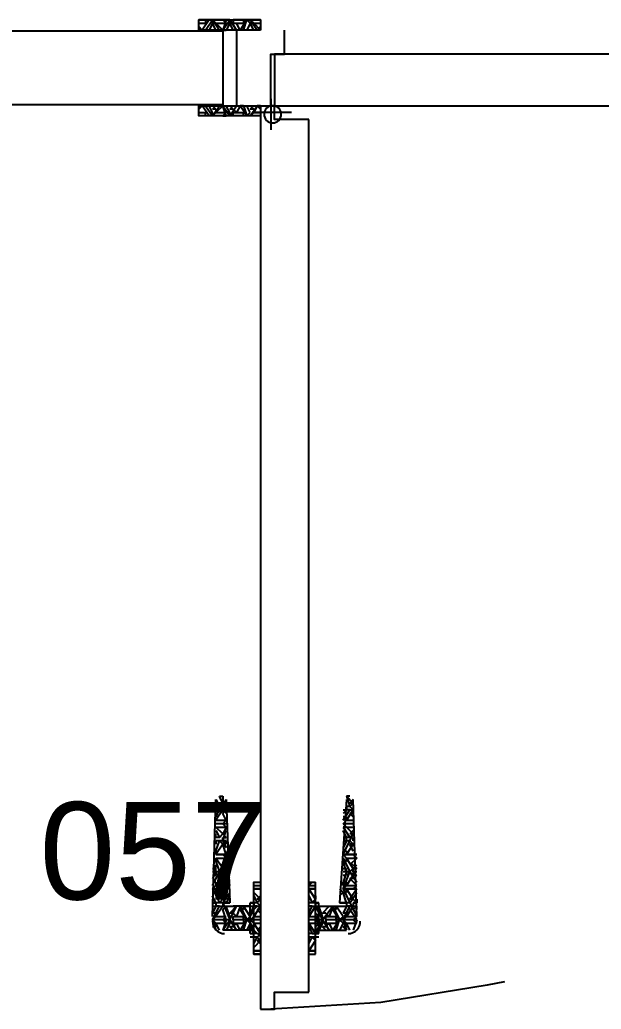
# Model space of a CAD drawing. Header units: millimetres. Extents: x -973 to 28250, y -35942 to 8545.
# Drawn here: x 8936 to 9413, y -22638 to -21826 of the extents above; entities that cross this region are included whole.
import ezdxf
from ezdxf.enums import TextEntityAlignment as Align

# ---------------------------------------------------------------- set-up
doc = ezdxf.new("R2010")
doc.units = ezdxf.units.MM
doc.layers.add('R02_AKS', color=8, linetype='Continuous')
doc.layers.add('R02_DUVAR', color=7, linetype='Continuous')
doc.styles.get("Standard").update_dxf_attribs({"font": 'Arial.ttf'})

# ---------------------------------------------------------------- blocks, each defined once
blk = doc.blocks.new('R02_SRC_K01')
at = {"color": 133, "linetype": 'Continuous', "lineweight": 25, "true_color": 0x6ec1dd}
for p, q in [((54328.39, 7919.031), (54328.39, 7993.181)), ((54324.442, 7991.771), (54324.442, 7920.159)), ((54324.442, 7988.67), (54323.879, 7988.67)), ((54323.879, 7988.67), (54323.879, 7982.749)), ((54324.442, 7988.67), (54323.879, 7988.67)), ((54323.879, 7988.388), (54324.442, 7988.388)), ((54324.442, 7988.388), (54323.879, 7988.388)), ((54323.879, 7987.542), (54324.442, 7988.388)), ((54324.442, 7988.67), (54324.442, 7988.67)), ((54324.442, 7988.67), (54324.442, 7988.67)), ((54324.442, 7988.388), (54324.442, 7988.388)), ((54328.953, 7988.67), (54328.39, 7988.67)), ((54328.39, 7988.388), (54328.953, 7988.388)), ((54328.953, 7988.388), (54328.39, 7988.388)), ((54323.879, 7987.824), (54323.879, 7987.542)), ((54324.16, 7987.26), (54323.879, 7987.542)), ((54323.879, 7987.542), (54323.879, 7987.542)), ((54324.442, 7987.824), (54324.16, 7987.26)), ((54324.442, 7987.26), (54324.442, 7987.542)), ((54328.39, 7987.542), (54328.953, 7988.106)), ((54328.39, 7987.824), (54328.672, 7987.542)), ((54328.672, 7987.26), (54328.39, 7987.542)), ((54328.672, 7987.26), (54328.39, 7987.542)), ((54328.39, 7987.542), (54328.672, 7987.542)), ((54323.597, 7987.26), (54323.879, 7987.26)), ((54323.879, 7986.696), (54323.597, 7986.978)), ((54323.879, 7986.978), (54323.597, 7986.978)), ((54323.597, 7986.978), (54323.597, 7986.978)), ((54323.597, 7986.978), (54323.597, 7984.441)), ((54323.879, 7987.26), (54323.879, 7987.26)), ((54323.879, 7987.26), (54324.442, 7987.26)), ((54323.879, 7987.26), (54323.879, 7986.978)), ((54323.879, 7987.26), (54323.879, 7987.26)), ((54323.879, 7987.26), (54323.879, 7986.978)), ((54323.879, 7987.26), (54323.879, 7987.26)), ((54324.16, 7986.978), (54323.879, 7986.978)), ((54323.879, 7986.978), (54324.442, 7986.133)), ((54323.879, 7986.978), (54323.879, 7986.978)), ((54324.16, 7987.26), (54324.442, 7987.26)), ((54324.442, 7986.415), (54324.16, 7986.978)), ((54324.16, 7986.978), (54324.442, 7986.978)), ((54324.442, 7987.26), (54324.442, 7987.26)), ((54324.442, 7987.26), (54324.442, 7987.26)), ((54324.442, 7986.978), (54324.442, 7986.978)), ((54324.442, 7986.978), (54324.442, 7986.978)), ((54324.442, 7986.978), (54324.442, 7986.978)), ((54328.39, 7987.26), (54328.39, 7987.26)), ((54328.39, 7987.26), (54328.39, 7987.26)), ((54328.39, 7987.26), (54328.39, 7986.978)), ((54328.672, 7986.978), (54328.39, 7986.978)), ((54328.39, 7986.978), (54328.953, 7986.133)), ((54328.672, 7987.26), (54328.953, 7987.26)), ((54328.672, 7987.26), (54328.953, 7987.26)), ((54328.953, 7986.696), (54328.672, 7986.978)), ((54328.672, 7986.978), (54328.953, 7986.978)), ((54328.953, 7987.26), (54329.235, 7987.26)), ((54328.953, 7987.26), (54328.953, 7987.26)), ((54328.953, 7987.26), (54328.953, 7986.978)), ((54328.953, 7987.26), (54328.953, 7987.26)), ((54328.953, 7986.978), (54328.953, 7986.978)), ((54329.235, 7986.978), (54328.953, 7986.978)), ((54328.953, 7986.978), (54329.235, 7986.415)), ((54328.953, 7986.978), (54328.953, 7986.978)), ((54329.235, 7986.978), (54329.235, 7984.441)), ((54320.495, 7985.851), (54320.777, 7986.696)), ((54320.777, 7985.851), (54320.495, 7986.133)), ((54321.341, 7986.133), (54320.495, 7986.133)), ((54321.059, 7986.696), (54321.341, 7986.133)), ((54321.623, 7985.851), (54321.341, 7986.696)), ((54321.341, 7986.696), (54321.623, 7986.415)), ((54323.597, 7986.696), (54321.341, 7986.696)), ((54321.341, 7986.415), (54321.341, 7986.133)), ((54321.341, 7986.415), (54321.623, 7986.415)), ((54321.623, 7985.851), (54321.341, 7986.133)), ((54321.623, 7986.133), (54321.905, 7986.696)), ((54321.905, 7985.851), (54321.623, 7986.133)), ((54322.187, 7986.696), (54321.905, 7985.851)), ((54321.905, 7985.851), (54322.469, 7986.696)), ((54322.187, 7986.696), (54322.187, 7986.696)), ((54322.187, 7986.696), (54322.469, 7986.696)), ((54322.187, 7985.851), (54322.187, 7986.133)), ((54323.033, 7986.133), (54322.187, 7986.133)), ((54322.469, 7986.696), (54322.751, 7986.133)), ((54323.033, 7986.415), (54322.751, 7986.133)), ((54323.033, 7986.696), (54323.315, 7986.415)), ((54323.033, 7986.415), (54323.315, 7986.415)), ((54323.033, 7985.851), (54323.033, 7986.133)), ((54323.315, 7986.133), (54323.597, 7986.696)), ((54323.315, 7985.851), (54323.315, 7986.133)), ((54323.879, 7985.851), (54323.597, 7986.133)), ((54323.879, 7986.133), (54323.597, 7986.133)), ((54323.879, 7986.696), (54323.879, 7986.696)), ((54323.879, 7986.415), (54323.879, 7986.696)), ((54324.442, 7986.133), (54323.879, 7986.133)), ((54324.442, 7986.133), (54324.442, 7986.133)), ((54328.39, 7986.696), (54328.672, 7986.696)), ((54328.39, 7986.415), (54328.672, 7986.696)), ((54328.953, 7986.133), (54328.39, 7986.133)), ((54328.953, 7986.415), (54328.953, 7986.133)), ((54328.953, 7986.415), (54329.235, 7986.415)), ((54329.235, 7985.851), (54328.953, 7986.133)), ((54328.953, 7986.133), (54328.953, 7986.133)), ((54328.953, 7986.133), (54328.953, 7986.133)), ((54329.235, 7986.133), (54329.517, 7986.696)), ((54329.235, 7986.696), (54331.491, 7986.696)), ((54329.235, 7986.415), (54329.235, 7986.415)), ((54329.517, 7985.851), (54329.235, 7986.133)), ((54329.799, 7986.696), (54329.517, 7985.851)), ((54329.517, 7985.851), (54330.081, 7986.696)), ((54329.799, 7986.696), (54329.799, 7986.696)), ((54329.799, 7986.696), (54330.081, 7986.696)), ((54329.799, 7985.851), (54329.799, 7986.133)), ((54330.645, 7986.133), (54329.799, 7986.133)), ((54330.081, 7986.696), (54330.363, 7986.133)), ((54330.645, 7986.415), (54330.363, 7986.133)), ((54330.645, 7986.696), (54330.927, 7986.415)), ((54330.645, 7986.415), (54330.927, 7986.415)), ((54330.645, 7985.851), (54330.645, 7986.133)), ((54330.927, 7986.133), (54331.209, 7986.696)), ((54330.927, 7985.851), (54330.927, 7986.133)), ((54331.209, 7985.851), (54331.491, 7986.696)), ((54331.491, 7985.851), (54331.209, 7986.133)), ((54332.055, 7986.133), (54331.209, 7986.133)), ((54331.491, 7986.696), (54331.491, 7986.696)), ((54331.491, 7986.696), (54331.491, 7986.696)), ((54331.773, 7986.696), (54332.055, 7986.133)), ((54332.337, 7985.851), (54332.055, 7986.696)), ((54332.055, 7986.415), (54332.055, 7986.133)), ((54332.055, 7986.415), (54332.337, 7986.415)), ((54332.337, 7985.851), (54332.055, 7986.133)), ((54320.495, 7985.851), (54320.495, 7985.851)), ((54320.495, 7985.851), (54320.495, 7985.851)), ((54320.777, 7985.851), (54320.495, 7985.569)), ((54320.495, 7985.851), (54321.059, 7985.005)), ((54321.341, 7985.569), (54320.495, 7985.569)), ((54320.495, 7985.569), (54320.777, 7975.983)), ((54320.777, 7984.723), (54321.341, 7985.569)), ((54321.623, 7985.851), (54321.059, 7984.723)), ((54321.623, 7985.851), (54321.341, 7985.569)), ((54321.341, 7985.287), (54321.341, 7985.569)), ((54321.341, 7985.287), (54321.623, 7985.287)), ((54321.341, 7984.723), (54321.623, 7985.287)), ((54321.905, 7985.851), (54321.623, 7985.569)), ((54321.623, 7985.569), (54322.187, 7984.723)), ((54322.469, 7984.723), (54321.905, 7985.851)), ((54321.905, 7985.851), (54321.905, 7985.851)), ((54321.905, 7985.851), (54321.905, 7985.851)), ((54321.905, 7985.851), (54322.469, 7985.005)), ((54322.187, 7985.851), (54322.187, 7985.569)), ((54323.033, 7985.569), (54322.187, 7985.569)), ((54322.469, 7984.723), (54322.751, 7985.569)), ((54323.033, 7985.287), (54322.751, 7985.569)), ((54322.751, 7984.723), (54323.315, 7985.287)), ((54323.033, 7985.851), (54323.033, 7985.569)), ((54323.033, 7985.287), (54323.315, 7985.287)), ((54323.315, 7985.851), (54323.597, 7985.851)), ((54323.315, 7985.851), (54323.597, 7985.851)), ((54323.315, 7985.851), (54323.315, 7985.569)), ((54323.315, 7985.851), (54323.597, 7985.851)), ((54323.315, 7985.569), (54323.597, 7984.723)), ((54323.597, 7985.851), (54323.879, 7985.851)), ((54323.879, 7985.851), (54323.597, 7985.569)), ((54323.597, 7985.851), (54323.597, 7985.569)), ((54323.879, 7985.569), (54323.597, 7985.569)), ((54323.597, 7985.569), (54323.879, 7985.287)), ((54323.879, 7985.851), (54324.442, 7985.851)), ((54324.442, 7985.569), (54323.879, 7985.569)), ((54323.879, 7984.723), (54324.442, 7985.569)), ((54323.879, 7985.287), (54323.879, 7985.005)), ((54324.442, 7985.287), (54324.16, 7984.723)), ((54324.442, 7985.569), (54324.442, 7985.569)), ((54328.39, 7985.851), (54328.953, 7985.851)), ((54328.953, 7985.569), (54328.39, 7985.569)), ((54328.39, 7984.723), (54328.953, 7985.569)), ((54328.39, 7985.287), (54328.672, 7985.005)), ((54328.953, 7985.851), (54329.235, 7985.851)), ((54329.235, 7985.851), (54328.953, 7985.569)), ((54329.235, 7985.569), (54328.953, 7985.005)), ((54328.953, 7985.287), (54328.953, 7985.569)), ((54328.953, 7985.569), (54328.953, 7985.569)), ((54328.953, 7985.569), (54328.953, 7985.569)), ((54328.953, 7985.287), (54329.235, 7985.287)), ((54328.953, 7984.723), (54329.235, 7985.287)), ((54329.235, 7985.851), (54330.645, 7985.851)), ((54329.235, 7985.851), (54329.235, 7985.569)), ((54329.235, 7985.851), (54329.235, 7985.851)), ((54329.517, 7985.851), (54329.235, 7985.569)), ((54329.235, 7985.569), (54329.799, 7984.723)), ((54329.235, 7985.287), (54329.235, 7985.287)), ((54329.235, 7985.287), (54329.235, 7985.287)), ((54330.081, 7984.723), (54329.517, 7985.851)), ((54329.517, 7985.851), (54329.517, 7985.851)), ((54329.517, 7985.851), (54329.517, 7985.851)), ((54329.517, 7985.851), (54330.081, 7985.005)), ((54329.799, 7985.851), (54329.799, 7985.569)), ((54330.645, 7985.569), (54329.799, 7985.569)), ((54330.081, 7984.723), (54330.363, 7985.569)), ((54330.645, 7985.287), (54330.363, 7985.569)), ((54330.363, 7984.723), (54330.927, 7985.287)), ((54330.645, 7985.851), (54330.645, 7985.569)), ((54330.645, 7985.287), (54330.927, 7985.287)), ((54330.927, 7985.851), (54332.337, 7985.851)), ((54330.927, 7985.851), (54331.209, 7985.851)), ((54330.927, 7985.851), (54330.927, 7985.569)), ((54330.927, 7985.851), (54331.209, 7985.851)), ((54330.927, 7985.569), (54331.209, 7984.723)), ((54331.491, 7985.851), (54331.209, 7985.569)), ((54331.209, 7985.851), (54331.491, 7985.005)), ((54332.055, 7985.569), (54331.209, 7985.569)), ((54331.491, 7984.723), (54332.055, 7985.569)), ((54332.337, 7985.851), (54331.773, 7984.723)), ((54332.337, 7985.851), (54332.055, 7985.569)), ((54332.055, 7985.287), (54332.055, 7985.569)), ((54332.337, 7985.569), (54332.055, 7975.983)), ((54332.055, 7985.287), (54332.337, 7985.287)), ((54332.055, 7984.723), (54332.337, 7985.287)), ((54332.337, 7985.569), (54332.337, 7985.569)), ((54332.337, 7985.569), (54332.337, 7985.287)), ((54320.777, 7985.005), (54320.495, 7984.723)), ((54320.495, 7985.005), (54320.495, 7984.723)), ((54320.777, 7984.723), (54320.495, 7984.723)), ((54320.495, 7984.441), (54320.777, 7984.441)), ((54321.059, 7984.441), (54320.495, 7983.595)), ((54320.777, 7984.159), (54320.495, 7984.441)), ((54320.777, 7984.441), (54320.495, 7984.441)), ((54320.495, 7984.159), (54320.495, 7984.441)), ((54320.777, 7985.005), (54321.059, 7985.005)), ((54320.777, 7984.441), (54320.777, 7984.723)), ((54321.059, 7984.723), (54320.777, 7984.723)), ((54320.777, 7984.441), (54320.777, 7984.441)), ((54321.059, 7984.441), (54320.777, 7984.159)), ((54321.059, 7984.723), (54321.341, 7984.723)), ((54321.059, 7984.441), (54321.905, 7984.441)), ((54321.059, 7984.441), (54321.341, 7984.441)), ((54321.341, 7984.441), (54321.341, 7984.723)), ((54322.187, 7984.723), (54321.341, 7984.723)), ((54321.341, 7984.441), (54321.341, 7984.441)), ((54321.905, 7984.441), (54321.341, 7984.441)), ((54321.341, 7984.441), (54321.623, 7983.595)), ((54321.341, 7975.983), (54321.905, 7984.441)), ((54323.597, 7984.723), (54321.905, 7984.723)), ((54321.905, 7984.441), (54321.905, 7984.441)), ((54322.187, 7985.005), (54322.187, 7984.723)), ((54322.187, 7985.005), (54322.469, 7985.005)), ((54322.187, 7984.723), (54322.187, 7984.723)), ((54322.469, 7984.723), (54322.469, 7984.723)), ((54322.751, 7984.723), (54322.751, 7984.723)), ((54323.597, 7984.723), (54322.751, 7984.723)), ((54323.879, 7985.005), (54323.597, 7984.723)), ((54323.879, 7984.723), (54323.597, 7984.723)), ((54323.597, 7984.723), (54323.597, 7984.723)), ((54323.597, 7984.441), (54323.879, 7984.441)), ((54323.879, 7984.441), (54323.597, 7984.441)), ((54323.879, 7985.005), (54323.879, 7985.005)), ((54323.879, 7984.441), (54323.879, 7984.723)), ((54323.879, 7984.441), (54323.879, 7984.723)), ((54324.16, 7984.723), (54323.879, 7984.723)), ((54323.879, 7984.441), (54324.442, 7984.441)), ((54323.879, 7984.441), (54323.879, 7984.441)), ((54323.879, 7984.441), (54323.879, 7984.159)), ((54323.879, 7984.441), (54323.879, 7984.441)), ((54324.16, 7984.441), (54323.879, 7984.159)), ((54323.879, 7984.441), (54323.879, 7984.441)), ((54324.16, 7984.723), (54324.442, 7984.723)), ((54324.442, 7983.877), (54324.16, 7984.441)), ((54324.16, 7984.441), (54324.442, 7984.441)), ((54324.442, 7984.723), (54324.442, 7984.723)), ((54324.442, 7984.723), (54324.442, 7984.723)), ((54324.442, 7984.723), (54324.442, 7984.723)), ((54324.442, 7984.441), (54324.442, 7984.441)), ((54324.442, 7984.441), (54324.442, 7984.441)), ((54324.442, 7984.441), (54324.442, 7984.441)), ((54328.39, 7985.005), (54328.672, 7985.005)), ((54328.39, 7984.441), (54328.39, 7984.723)), ((54328.672, 7984.723), (54328.39, 7984.723)), ((54328.39, 7984.441), (54328.39, 7984.441)), ((54328.672, 7984.441), (54328.39, 7984.159)), ((54328.39, 7984.441), (54328.39, 7984.441)), ((54328.672, 7984.441), (54328.39, 7984.159)), ((54328.953, 7985.005), (54328.672, 7984.723)), ((54328.672, 7984.723), (54328.953, 7984.723)), ((54328.672, 7984.441), (54328.953, 7984.441)), ((54328.672, 7984.441), (54328.953, 7984.441)), ((54328.953, 7984.723), (54328.953, 7984.723)), ((54328.953, 7984.441), (54328.953, 7984.723)), ((54329.235, 7984.723), (54328.953, 7984.723)), ((54328.953, 7984.441), (54329.235, 7984.441)), ((54328.953, 7984.441), (54328.953, 7984.441)), ((54328.953, 7984.441), (54328.953, 7984.441)), ((54329.235, 7984.441), (54328.953, 7984.441)), ((54328.953, 7984.441), (54328.953, 7984.159)), ((54328.953, 7984.441), (54328.953, 7984.441)), ((54329.799, 7984.723), (54329.235, 7984.723)), ((54329.235, 7984.723), (54330.645, 7984.723)), ((54329.799, 7985.005), (54329.799, 7984.723)), ((54329.799, 7985.005), (54330.081, 7985.005)), ((54329.799, 7984.723), (54329.799, 7984.723)), ((54330.081, 7984.723), (54330.081, 7984.723)), ((54330.363, 7984.723), (54330.363, 7984.723)), ((54331.491, 7984.723), (54330.363, 7984.723)), ((54330.645, 7984.441), (54330.645, 7984.441)), ((54331.491, 7984.441), (54330.927, 7983.595)), ((54331.491, 7984.441), (54330.927, 7984.441)), ((54330.927, 7983.877), (54331.209, 7984.441)), ((54331.209, 7975.983), (54330.927, 7984.441)), ((54331.491, 7985.005), (54331.209, 7984.723)), ((54331.491, 7984.159), (54331.209, 7984.441)), ((54331.491, 7985.005), (54331.491, 7985.005)), ((54331.491, 7984.441), (54331.491, 7984.723)), ((54331.773, 7984.723), (54331.491, 7984.723)), ((54331.491, 7984.441), (54331.491, 7984.441)), ((54331.773, 7984.441), (54331.491, 7984.159)), ((54331.773, 7984.723), (54332.055, 7984.723)), ((54332.337, 7983.313), (54331.773, 7984.441)), ((54331.773, 7984.441), (54332.055, 7984.441)), ((54332.055, 7984.441), (54332.055, 7984.723)), ((54332.337, 7984.723), (54332.055, 7984.723)), ((54332.055, 7984.441), (54332.055, 7984.441)), ((54332.337, 7984.441), (54332.055, 7984.441)), ((54332.055, 7984.441), (54332.337, 7983.877)), ((54320.495, 7983.313), (54321.059, 7984.159)), ((54320.777, 7984.159), (54321.059, 7984.159)), ((54320.777, 7984.159), (54321.341, 7983.313)), ((54321.341, 7983.595), (54321.341, 7983.313)), ((54321.341, 7983.595), (54321.623, 7983.595)), ((54321.623, 7983.595), (54321.905, 7983.877)), ((54321.905, 7983.313), (54321.623, 7983.595)), ((54323.879, 7984.159), (54323.879, 7984.159)), ((54323.879, 7983.877), (54323.879, 7984.159)), ((54323.879, 7984.159), (54324.442, 7983.313)), ((54323.879, 7984.159), (54323.879, 7984.159)), ((54328.39, 7984.159), (54328.672, 7984.159)), ((54328.39, 7983.877), (54328.672, 7984.159)), ((54328.39, 7984.159), (54328.953, 7983.595)), ((54328.953, 7984.159), (54328.953, 7984.159)), ((54331.209, 7983.313), (54331.491, 7984.159)), ((54331.491, 7984.159), (54331.491, 7984.159)), ((54331.491, 7984.159), (54332.055, 7983.313)), ((54332.055, 7983.595), (54332.055, 7983.313)), ((54332.055, 7983.595), (54332.337, 7983.595)), ((54320.495, 7983.313), (54321.623, 7983.313)), ((54320.495, 7983.313), (54320.495, 7983.313)), ((54320.777, 7983.313), (54320.495, 7983.313)), ((54320.777, 7983.313), (54320.495, 7983.031)), ((54321.341, 7983.313), (54320.495, 7983.313)), ((54320.495, 7983.031), (54320.495, 7983.031)), ((54321.341, 7983.031), (54320.495, 7983.031)), ((54320.495, 7983.031), (54321.059, 7982.467)), ((54320.777, 7982.185), (54321.341, 7983.031)), ((54321.623, 7983.313), (54321.341, 7983.313)), ((54321.623, 7983.313), (54321.341, 7983.031)), ((54321.341, 7982.749), (54321.341, 7983.031)), ((54321.341, 7982.749), (54321.623, 7982.749)), ((54321.341, 7981.903), (54321.623, 7982.749)), ((54321.623, 7983.031), (54321.623, 7982.749)), ((54321.623, 7982.749), (54321.623, 7982.749)), ((54323.879, 7983.313), (54324.442, 7983.313)), ((54324.442, 7983.313), (54323.879, 7983.313)), ((54324.442, 7983.031), (54323.879, 7983.031)), ((54324.442, 7982.749), (54323.879, 7982.749)), ((54324.16, 7982.749), (54324.442, 7983.031)), ((54324.442, 7983.313), (54324.442, 7983.313)), ((54324.442, 7983.031), (54324.442, 7983.031)), ((54328.39, 7983.313), (54328.953, 7983.313)), ((54328.953, 7983.313), (54328.39, 7983.313)), ((54328.953, 7983.031), (54328.39, 7983.031)), ((54328.953, 7982.749), (54328.953, 7982.749)), ((54330.927, 7983.313), (54332.337, 7983.313)), ((54330.927, 7983.313), (54331.209, 7983.313)), ((54331.491, 7981.903), (54330.927, 7983.031)), ((54330.927, 7983.031), (54331.209, 7983.031)), ((54331.491, 7983.313), (54331.209, 7983.313)), ((54331.491, 7983.313), (54331.209, 7983.031)), ((54332.055, 7983.313), (54331.209, 7983.313)), ((54332.055, 7983.031), (54331.209, 7983.031)), ((54331.209, 7983.031), (54331.491, 7982.467)), ((54331.491, 7982.185), (54332.055, 7983.031)), ((54332.337, 7983.031), (54331.773, 7981.903)), ((54332.337, 7983.313), (54332.055, 7983.313)), ((54332.337, 7983.313), (54332.055, 7983.031)), ((54332.055, 7982.749), (54332.055, 7983.031)), ((54332.055, 7982.749), (54332.337, 7982.749)), ((54320.777, 7982.467), (54320.495, 7982.185)), ((54320.777, 7982.185), (54320.495, 7982.185)), ((54320.495, 7982.185), (54320.495, 7982.185)), ((54320.495, 7981.903), (54320.777, 7981.903)), ((54320.777, 7982.467), (54321.059, 7982.467)), ((54320.777, 7981.903), (54320.777, 7982.185)), ((54321.059, 7981.903), (54320.777, 7982.185)), ((54320.777, 7981.903), (54320.777, 7981.622)), ((54321.059, 7981.903), (54320.777, 7981.622)), ((54321.059, 7981.903), (54321.623, 7981.903)), ((54321.059, 7981.903), (54321.341, 7981.903)), ((54321.059, 7981.903), (54321.341, 7981.903)), ((54321.341, 7981.903), (54321.341, 7982.185)), ((54321.623, 7982.185), (54321.341, 7982.185)), ((54321.341, 7981.903), (54321.341, 7981.622)), ((54321.341, 7981.903), (54321.623, 7981.058)), ((54330.927, 7982.467), (54331.209, 7982.185)), ((54331.491, 7982.467), (54331.209, 7982.185)), ((54331.491, 7982.185), (54331.209, 7982.185)), ((54331.491, 7981.903), (54331.209, 7981.058)), ((54331.491, 7982.467), (54331.491, 7982.467)), ((54331.491, 7981.903), (54331.491, 7982.185)), ((54331.773, 7981.903), (54331.491, 7982.185)), ((54331.491, 7981.903), (54331.491, 7981.622)), ((54331.773, 7981.903), (54331.491, 7981.622)), ((54332.055, 7981.058), (54331.773, 7981.903)), ((54331.773, 7981.903), (54332.055, 7981.903)), ((54331.773, 7981.903), (54332.055, 7981.903)), ((54332.055, 7981.903), (54332.337, 7982.467)), ((54332.055, 7981.903), (54332.055, 7982.185)), ((54332.337, 7982.185), (54332.055, 7982.185)), ((54332.055, 7981.903), (54332.055, 7981.622)), ((54332.055, 7981.903), (54332.055, 7981.34)), ((54320.777, 7981.34), (54320.495, 7981.622)), ((54320.777, 7981.622), (54320.495, 7981.622)), ((54320.495, 7981.622), (54320.495, 7981.622)), ((54320.495, 7980.776), (54321.059, 7981.34)), ((54320.777, 7981.622), (54321.341, 7980.776)), ((54320.777, 7981.34), (54321.059, 7981.34)), ((54321.623, 7981.622), (54321.341, 7981.622)), ((54321.341, 7981.058), (54321.341, 7980.776)), ((54321.341, 7981.058), (54321.623, 7981.058)), ((54321.623, 7980.776), (54321.623, 7981.058)), ((54331.491, 7981.34), (54331.209, 7981.622)), ((54331.491, 7981.622), (54331.209, 7981.622)), ((54331.209, 7981.34), (54331.209, 7981.622)), ((54331.209, 7980.776), (54331.491, 7981.34)), ((54331.491, 7981.622), (54332.055, 7980.776)), ((54331.491, 7981.34), (54331.491, 7981.34)), ((54332.337, 7981.622), (54332.055, 7981.622)), ((54332.055, 7981.058), (54332.055, 7980.776)), ((54332.055, 7981.058), (54332.055, 7981.058)), ((54320.777, 7980.494), (54320.495, 7980.776)), ((54321.341, 7980.776), (54320.495, 7980.776)), ((54320.495, 7980.494), (54321.623, 7980.494)), ((54320.777, 7980.494), (54320.495, 7980.494)), ((54321.341, 7980.494), (54320.495, 7980.494)), ((54320.777, 7979.648), (54321.341, 7980.494)), ((54320.777, 7980.212), (54321.059, 7979.648)), ((54321.623, 7980.494), (54321.341, 7980.776)), ((54321.623, 7980.494), (54321.341, 7980.494)), ((54321.341, 7980.212), (54321.341, 7980.494)), ((54321.341, 7980.212), (54321.623, 7980.212)), ((54321.623, 7980.776), (54321.623, 7980.776)), ((54331.209, 7980.776), (54331.209, 7980.776)), ((54331.491, 7980.494), (54331.209, 7980.776)), ((54332.055, 7980.776), (54331.209, 7980.776)), ((54331.209, 7980.494), (54332.055, 7980.494)), ((54331.209, 7980.494), (54331.209, 7980.494)), ((54331.491, 7980.494), (54331.209, 7980.494)), ((54332.055, 7980.494), (54331.209, 7980.494)), ((54331.209, 7980.494), (54331.491, 7979.648)), ((54331.491, 7979.648), (54332.055, 7980.494)), ((54332.055, 7980.212), (54331.773, 7979.366)), ((54332.055, 7980.776), (54332.055, 7980.776)), ((54332.055, 7980.494), (54332.055, 7980.494)), ((54332.055, 7980.212), (54332.055, 7980.494)), ((54332.055, 7980.212), (54332.055, 7980.212)), ((54321.059, 7979.366), (54320.777, 7979.648)), ((54321.059, 7979.366), (54320.777, 7979.648)), ((54320.777, 7979.648), (54320.777, 7979.648)), ((54320.777, 7979.648), (54321.059, 7979.648)), ((54321.341, 7979.366), (54321.623, 7979.93)), ((54331.491, 7979.366), (54331.209, 7979.93)), ((54331.491, 7979.648), (54331.209, 7979.366)), ((54331.209, 7979.648), (54331.209, 7979.366)), ((54331.773, 7979.366), (54331.491, 7979.648)), ((54331.491, 7979.648), (54331.491, 7979.648)), ((54332.055, 7979.366), (54332.055, 7979.648)), ((54320.777, 7979.366), (54320.777, 7979.366)), ((54320.777, 7979.366), (54320.777, 7979.366)), ((54320.777, 7979.366), (54320.777, 7979.084)), ((54320.777, 7979.366), (54320.777, 7979.366)), ((54321.059, 7979.084), (54320.777, 7978.802)), ((54320.777, 7979.084), (54320.777, 7979.084)), ((54320.777, 7978.802), (54321.059, 7978.802)), ((54320.777, 7978.52), (54321.059, 7978.802)), ((54320.777, 7978.802), (54321.341, 7978.238)), ((54321.059, 7979.366), (54321.623, 7979.366)), ((54321.059, 7979.366), (54321.341, 7979.366)), ((54321.623, 7978.238), (54321.059, 7979.084)), ((54321.059, 7979.084), (54321.341, 7979.084)), ((54321.341, 7979.366), (54321.341, 7979.366)), ((54321.341, 7979.366), (54321.341, 7979.084)), ((54321.623, 7979.366), (54321.341, 7979.366)), ((54321.623, 7979.084), (54321.341, 7979.084)), ((54321.341, 7979.084), (54321.623, 7978.52)), ((54331.491, 7979.366), (54331.209, 7978.52)), ((54331.491, 7979.366), (54331.209, 7979.366)), ((54331.491, 7978.802), (54331.209, 7979.084)), ((54331.491, 7979.084), (54331.209, 7979.084)), ((54331.209, 7979.084), (54331.209, 7979.084)), ((54331.209, 7978.238), (54331.491, 7978.802)), ((54331.491, 7979.366), (54331.491, 7979.366)), ((54331.491, 7979.366), (54331.491, 7979.084)), ((54331.773, 7979.084), (54331.491, 7978.802)), ((54331.491, 7978.802), (54331.491, 7978.802)), ((54331.491, 7978.802), (54332.055, 7978.238)), ((54331.773, 7979.366), (54332.055, 7979.366)), ((54332.055, 7978.52), (54331.773, 7979.084)), ((54331.773, 7979.084), (54332.055, 7979.084)), ((54332.055, 7979.366), (54332.055, 7979.366)), ((54332.055, 7979.366), (54332.055, 7979.366)), ((54332.055, 7979.084), (54332.055, 7979.084)), ((54332.055, 7979.084), (54332.055, 7979.084)), ((54332.055, 7979.084), (54332.055, 7978.802)), ((54321.341, 7978.238), (54320.777, 7978.238)), ((54320.777, 7977.956), (54321.623, 7977.956)), ((54321.623, 7977.956), (54321.341, 7978.238)), ((54321.341, 7978.238), (54321.341, 7978.238)), ((54321.341, 7978.238), (54321.623, 7978.238)), ((54321.623, 7977.956), (54321.341, 7977.674)), ((54331.491, 7977.956), (54331.209, 7978.238)), ((54332.055, 7978.238), (54331.209, 7978.238)), ((54331.209, 7977.956), (54332.055, 7977.956)), ((54331.491, 7977.956), (54331.209, 7977.674)), ((54332.055, 7978.238), (54332.055, 7978.238)), ((54321.341, 7977.674), (54320.777, 7977.674)), ((54320.777, 7976.829), (54321.341, 7977.674)), ((54320.777, 7977.392), (54321.059, 7977.111)), ((54320.777, 7977.111), (54321.059, 7977.111)), ((54321.623, 7977.674), (54321.059, 7976.829)), ((54321.341, 7977.392), (54321.341, 7977.674)), ((54321.341, 7977.392), (54321.623, 7977.392)), ((54321.341, 7976.829), (54321.623, 7977.111)), ((54332.055, 7977.674), (54331.209, 7977.674)), ((54331.209, 7977.674), (54331.491, 7977.111)), ((54331.491, 7976.547), (54331.209, 7977.111)), ((54331.491, 7977.111), (54331.209, 7976.829)), ((54331.491, 7976.829), (54332.055, 7977.674)), ((54331.491, 7977.111), (54331.491, 7977.111)), ((54332.055, 7977.392), (54331.773, 7976.829)), ((54332.055, 7977.674), (54332.055, 7977.674)), ((54321.059, 7976.829), (54320.777, 7976.829)), ((54320.777, 7976.547), (54320.777, 7976.547)), ((54321.059, 7976.547), (54320.777, 7976.265)), ((54320.777, 7976.547), (54320.777, 7976.547)), ((54320.777, 7976.547), (54320.777, 7976.547)), ((54321.059, 7976.547), (54320.777, 7976.265)), ((54320.777, 7976.265), (54321.059, 7976.265)), ((54320.777, 7975.983), (54321.059, 7976.265)), ((54320.777, 7976.265), (54321.341, 7975.701)), ((54321.059, 7976.829), (54321.341, 7976.829)), ((54321.059, 7976.547), (54321.341, 7976.547)), ((54321.059, 7976.547), (54321.341, 7976.547)), ((54321.341, 7976.547), (54321.341, 7976.829)), ((54321.623, 7976.829), (54321.341, 7976.829)), ((54321.341, 7976.547), (54321.341, 7976.265)), ((54321.341, 7976.547), (54321.341, 7976.265)), ((54321.341, 7976.265), (54321.341, 7976.265)), ((54331.491, 7976.829), (54331.209, 7976.829)), ((54331.491, 7976.547), (54331.209, 7975.983)), ((54331.491, 7976.265), (54331.209, 7976.265)), ((54331.491, 7976.265), (54331.209, 7976.265)), ((54331.491, 7976.547), (54331.491, 7976.829)), ((54331.773, 7976.829), (54331.491, 7976.829)), ((54331.491, 7976.547), (54331.491, 7976.265)), ((54331.773, 7976.547), (54331.491, 7976.265)), ((54331.491, 7976.265), (54331.491, 7976.265)), ((54331.491, 7975.701), (54331.491, 7976.265)), ((54331.491, 7976.265), (54331.773, 7975.701)), ((54331.773, 7976.829), (54332.055, 7976.829)), ((54332.055, 7975.983), (54331.773, 7976.547)), ((54331.773, 7976.547), (54332.055, 7976.547)), ((54332.055, 7976.829), (54332.055, 7976.829)), ((54332.055, 7976.547), (54332.055, 7976.547)), ((54321.059, 7975.983), (54321.059, 7975.983)), ((54321.059, 7975.701), (54321.341, 7975.701)), ((54321.341, 7975.983), (54321.341, 7975.983)), ((54331.491, 7975.983), (54331.491, 7975.983)), ((54331.773, 7975.701), (54331.491, 7975.701)), ((54331.773, 7975.983), (54331.773, 7975.983)), ((54327.544, 7918.467), (54327.544, 7921.004)), ((54325.852, 7919.595), (54328.953, 7919.595)), ((54328.953, 7919.595), (54328.39, 7919.595)), ((54328.39, 7919.313), (54328.672, 7919.031)), ((54329.235, 7919.877), (54328.672, 7919.031)), ((54328.672, 7919.031), (54328.953, 7919.595)), ((54329.235, 7919.877), (54328.953, 7919.595)), ((54328.953, 7919.313), (54328.953, 7919.595)), ((54328.953, 7919.313), (54329.235, 7919.313)), ((54328.953, 7919.031), (54329.235, 7919.313)), ((54329.235, 7919.877), (54329.235, 7919.877)), ((54329.235, 7919.877), (54329.235, 7919.877)), ((54329.517, 7919.877), (54329.235, 7919.595)), ((54329.235, 7919.595), (54329.517, 7919.031)), ((54329.799, 7919.031), (54329.517, 7919.877)), ((54329.517, 7919.877), (54329.517, 7919.877)), ((54329.517, 7919.877), (54330.081, 7919.031)), ((54329.799, 7919.877), (54329.799, 7919.877)), ((54329.799, 7919.877), (54329.799, 7919.595)), ((54330.645, 7919.595), (54329.799, 7919.595)), ((54330.081, 7919.031), (54330.363, 7919.595)), ((54330.927, 7919.877), (54330.363, 7919.031)), ((54330.645, 7919.313), (54330.363, 7919.595)), ((54330.645, 7919.877), (54330.645, 7919.877)), ((54330.645, 7919.877), (54330.645, 7919.595)), ((54330.645, 7919.313), (54330.927, 7919.313)), ((54330.645, 7919.031), (54330.927, 7919.313)), ((54331.491, 7919.031), (54330.927, 7919.877)), ((54330.927, 7919.877), (54330.927, 7919.595)), ((54330.927, 7919.877), (54331.209, 7919.877)), ((54330.927, 7919.595), (54331.209, 7919.031)), ((54331.491, 7919.877), (54331.209, 7919.877)), ((54331.491, 7919.877), (54331.209, 7919.595)), ((54331.209, 7919.877), (54331.491, 7919.031)), ((54332.055, 7919.595), (54331.209, 7919.595)), ((54331.491, 7919.031), (54332.055, 7919.595)), ((54332.337, 7919.877), (54331.773, 7919.031)), ((54332.337, 7919.877), (54332.055, 7919.595)), ((54332.055, 7919.313), (54332.055, 7919.595)), ((54332.055, 7919.313), (54332.337, 7919.313)), ((54332.055, 7919.031), (54332.337, 7919.313)), ((54332.901, 7919.031), (54332.337, 7919.877)), ((54332.337, 7919.877), (54332.337, 7919.877)), ((54332.337, 7919.877), (54332.337, 7919.595)), ((54332.337, 7919.877), (54332.619, 7919.877)), ((54332.337, 7919.595), (54332.619, 7919.031)), ((54332.619, 7919.877), (54333.183, 7919.031)), ((54332.901, 7919.877), (54332.901, 7919.877)), ((54332.901, 7919.877), (54332.901, 7919.595)), ((54333.464, 7919.595), (54332.901, 7919.595)), ((54333.183, 7919.031), (54333.464, 7919.313)), ((54327.544, 7919.031), (54253.394, 7919.031)), ((54327.262, 7914.802), (54327.262, 7919.031)), ((54328.39, 7919.031), (54328.672, 7919.031)), ((54329.799, 7919.031), (54329.799, 7919.031)), ((54329.799, 7919.031), (54330.081, 7919.031)), ((54330.363, 7912.828), (54330.363, 7919.031)), ((54331.491, 7919.031), (54331.209, 7919.031)), ((54331.491, 7919.031), (54331.491, 7919.031)), ((54332.901, 7919.031), (54332.901, 7919.031)), ((54332.901, 7919.031), (54333.183, 7919.031)), ((54333.464, 7919.031), (54333.464, 7919.031)), ((54253.394, 7914.802), (54327.262, 7914.802)), ((54326.416, 7914.802), (54326.416, 7912.828)), ((54328.39, 7912.828), (54328.672, 7912.828)), ((54328.39, 7912.546), (54328.672, 7912.828)), ((54328.39, 7912.828), (54328.953, 7912.264)), ((54329.235, 7911.982), (54328.672, 7912.828)), ((54328.953, 7912.828), (54329.235, 7912.264)), ((54329.235, 7912.264), (54329.517, 7912.828)), ((54329.799, 7912.828), (54329.517, 7911.982)), ((54329.517, 7911.982), (54330.081, 7912.828)), ((54329.799, 7912.828), (54329.799, 7912.828)), ((54329.799, 7912.828), (54330.081, 7912.828)), ((54330.081, 7912.828), (54330.363, 7912.264)), ((54330.927, 7911.982), (54330.363, 7912.828)), ((54330.645, 7912.828), (54330.927, 7912.264)), ((54331.491, 7912.828), (54330.927, 7911.982)), ((54330.927, 7912.264), (54331.209, 7912.828)), ((54331.491, 7912.828), (54331.209, 7912.828)), ((54331.209, 7911.982), (54331.491, 7912.828)), ((54331.491, 7912.828), (54331.491, 7912.828)), ((54331.491, 7912.828), (54332.055, 7912.264)), ((54332.337, 7911.982), (54331.773, 7912.828)), ((54332.055, 7912.828), (54332.337, 7912.264)), ((54332.337, 7912.264), (54332.619, 7912.828)), ((54332.619, 7911.982), (54333.183, 7912.828)), ((54332.901, 7912.828), (54332.901, 7912.828)), ((54332.901, 7912.828), (54333.183, 7912.828)), ((54333.183, 7912.828), (54333.464, 7912.546)), ((54333.464, 7912.828), (54333.464, 7912.828)), ((54328.953, 7912.264), (54328.39, 7912.264)), ((54329.235, 7911.982), (54328.953, 7912.264)), ((54328.953, 7912.264), (54328.953, 7912.264)), ((54328.953, 7912.264), (54329.235, 7912.264)), ((54329.517, 7911.982), (54329.235, 7912.264)), ((54329.799, 7911.982), (54329.799, 7912.264)), ((54330.645, 7912.264), (54329.799, 7912.264)), ((54330.645, 7912.264), (54330.363, 7912.264)), ((54330.645, 7911.982), (54330.645, 7912.264)), ((54330.645, 7912.264), (54330.927, 7912.264)), ((54330.927, 7911.982), (54330.927, 7912.264)), ((54331.491, 7911.982), (54331.209, 7912.264)), ((54332.055, 7912.264), (54331.209, 7912.264)), ((54332.055, 7912.264), (54332.055, 7912.264)), ((54332.055, 7912.264), (54332.337, 7912.264)), ((54332.337, 7911.982), (54332.337, 7912.264)), ((54332.901, 7911.982), (54332.901, 7912.264)), ((54333.464, 7912.264), (54332.901, 7912.264)), ((54329.235, 7911.982), (54329.235, 7911.982)), ((54329.235, 7911.982), (54329.235, 7911.982)), ((54329.517, 7911.982), (54329.517, 7911.982)), ((54329.799, 7911.982), (54329.799, 7911.982)), ((54330.645, 7911.982), (54330.645, 7911.982)), ((54330.927, 7911.982), (54331.209, 7911.982)), ((54331.491, 7911.982), (54331.491, 7911.982)), ((54332.337, 7911.982), (54332.619, 7911.982)), ((54332.901, 7911.982), (54332.901, 7911.982))]:
    blk.add_line(p, q, dxfattribs=at)
at = {"color": 7, "linetype": 'Continuous', "lineweight": 25}
blk.add_lwpolyline([(54308.372, 7990.926), (54309.782, 7991.208), (54318.522, 7992.617), (54327.544, 7993.181)], dxfattribs=at)
at = {"color": 133, "linetype": 'Continuous', "lineweight": 25, "true_color": 0x6ec1dd}
for points in [[(54328.39, 7993.181), (54327.262, 7993.181), (54327.262, 7991.771), (54324.442, 7991.771)], [(54328.39, 7988.67), (54328.953, 7988.67), (54328.953, 7982.749), (54328.39, 7982.749)], [(54328.953, 7987.824), (54328.672, 7987.26), (54328.39, 7986.978)], [(54323.879, 7986.978), (54323.597, 7986.415), (54323.315, 7985.851), (54322.469, 7984.723)], [(54323.879, 7984.723), (54323.597, 7985.287), (54323.315, 7985.851), (54322.751, 7986.696)], [(54323.597, 7985.851), (54323.597, 7986.133), (54323.879, 7986.415)], [(54329.235, 7985.851), (54329.235, 7986.133), (54328.953, 7986.696)], [(54331.491, 7984.441), (54330.927, 7985.851), (54330.363, 7986.696)], [(54331.491, 7986.696), (54330.927, 7985.851), (54330.363, 7984.723)], [(54320.495, 7985.851), (54321.623, 7985.851), (54323.033, 7985.851)], [(54321.623, 7983.313), (54321.059, 7984.441), (54320.495, 7985.569)], [(54328.953, 7983.877), (54328.672, 7984.441), (54328.39, 7984.723)], [(54330.927, 7984.441), (54331.491, 7984.441), (54332.337, 7984.441)], [(54321.623, 7983.313), (54321.059, 7981.903), (54320.495, 7981.34)], [(54321.623, 7980.776), (54321.059, 7981.903), (54320.495, 7982.749)], [(54331.209, 7981.903), (54331.491, 7981.903), (54332.337, 7981.903)], [(54321.623, 7980.494), (54321.059, 7979.366), (54320.777, 7978.802)], [(54331.209, 7979.366), (54331.491, 7979.366), (54332.055, 7979.366)], [(54321.341, 7975.701), (54321.059, 7976.547), (54320.777, 7976.829)], [(54331.209, 7976.547), (54331.491, 7976.547), (54332.055, 7976.547)], [(54324.442, 7920.159), (54327.262, 7920.159), (54327.262, 7919.031)], [(54328.39, 7919.031), (54328.39, 7919.877), (54333.464, 7919.877), (54333.464, 7919.031), (54327.544, 7919.031)], [(54328.39, 7919.877), (54329.235, 7919.877), (54330.645, 7919.877)], [(54330.927, 7919.877), (54332.337, 7919.877), (54333.464, 7919.877)], [(54327.544, 7919.031), (54327.544, 7914.802), (54326.416, 7914.802)], [(54332.901, 7912.828), (54332.337, 7911.982), (54332.055, 7912.264)], [(54328.39, 7911.982), (54329.235, 7911.982), (54330.645, 7911.982)], [(54330.927, 7911.982), (54332.337, 7911.982), (54333.464, 7911.982)]]:
    blk.add_lwpolyline(points, dxfattribs=at)
blk.add_lwpolyline([(54328.39, 7912.828), (54333.464, 7912.828), (54333.464, 7911.982), (54328.39, 7911.982)], close=True, dxfattribs=at)
for points in [[(54321.2, 7986.978), (54320.931, 7986.978), (54320.673, 7986.868), (54320.487, 7986.673)], [(54332.063, 7986.673), (54331.877, 7986.868), (54331.619, 7986.978), (54331.35, 7986.978)], [(54320.487, 7986.673), (54320.3, 7986.479), (54320.202, 7986.216), (54320.214, 7985.947)], [(54332.336, 7985.947), (54332.348, 7986.216), (54332.25, 7986.479), (54332.063, 7986.673)], [(54327.403, 7920.441), (54327.014, 7920.441), (54326.698, 7920.125), (54326.698, 7919.736)], [(54328.108, 7919.736), (54328.108, 7920.125), (54327.792, 7920.441), (54327.403, 7920.441)], [(54326.698, 7919.736), (54326.698, 7919.346), (54327.014, 7919.031), (54327.403, 7919.031)], [(54327.403, 7919.031), (54327.792, 7919.031), (54328.108, 7919.346), (54328.108, 7919.736)]]:
    blk.add_open_spline(points, degree=3, dxfattribs=at)
blk = doc.blocks.new('R02_CK_I02_H_N1_N1_P')
blk.add_lwpolyline([(0, 0), (217.5, 0), (217.5, 60), (0, 60)], close=True)
at = {"xscale": -10, "yscale": -10}
blk.add_blockref('R02_SRC_K01', (543532.1865, 79189.29523), dxfattribs=at)

msp = doc.modelspace()

# ---------------------------------------------------------------- block references
at = {"layer": 'R02_DUVAR'}
msp.add_blockref('R02_CK_I02_H_N1_N1_P', (8885, -21895), dxfattribs=at)

# ---------------------------------------------------------------- texts
at = {"layer": 'R02_AKS'}
msp.add_text('057', height=80, dxfattribs=at).set_placement((9045, -22507.5), align=Align.MIDDLE_CENTER)

doc.saveas('drawing.dxf')
